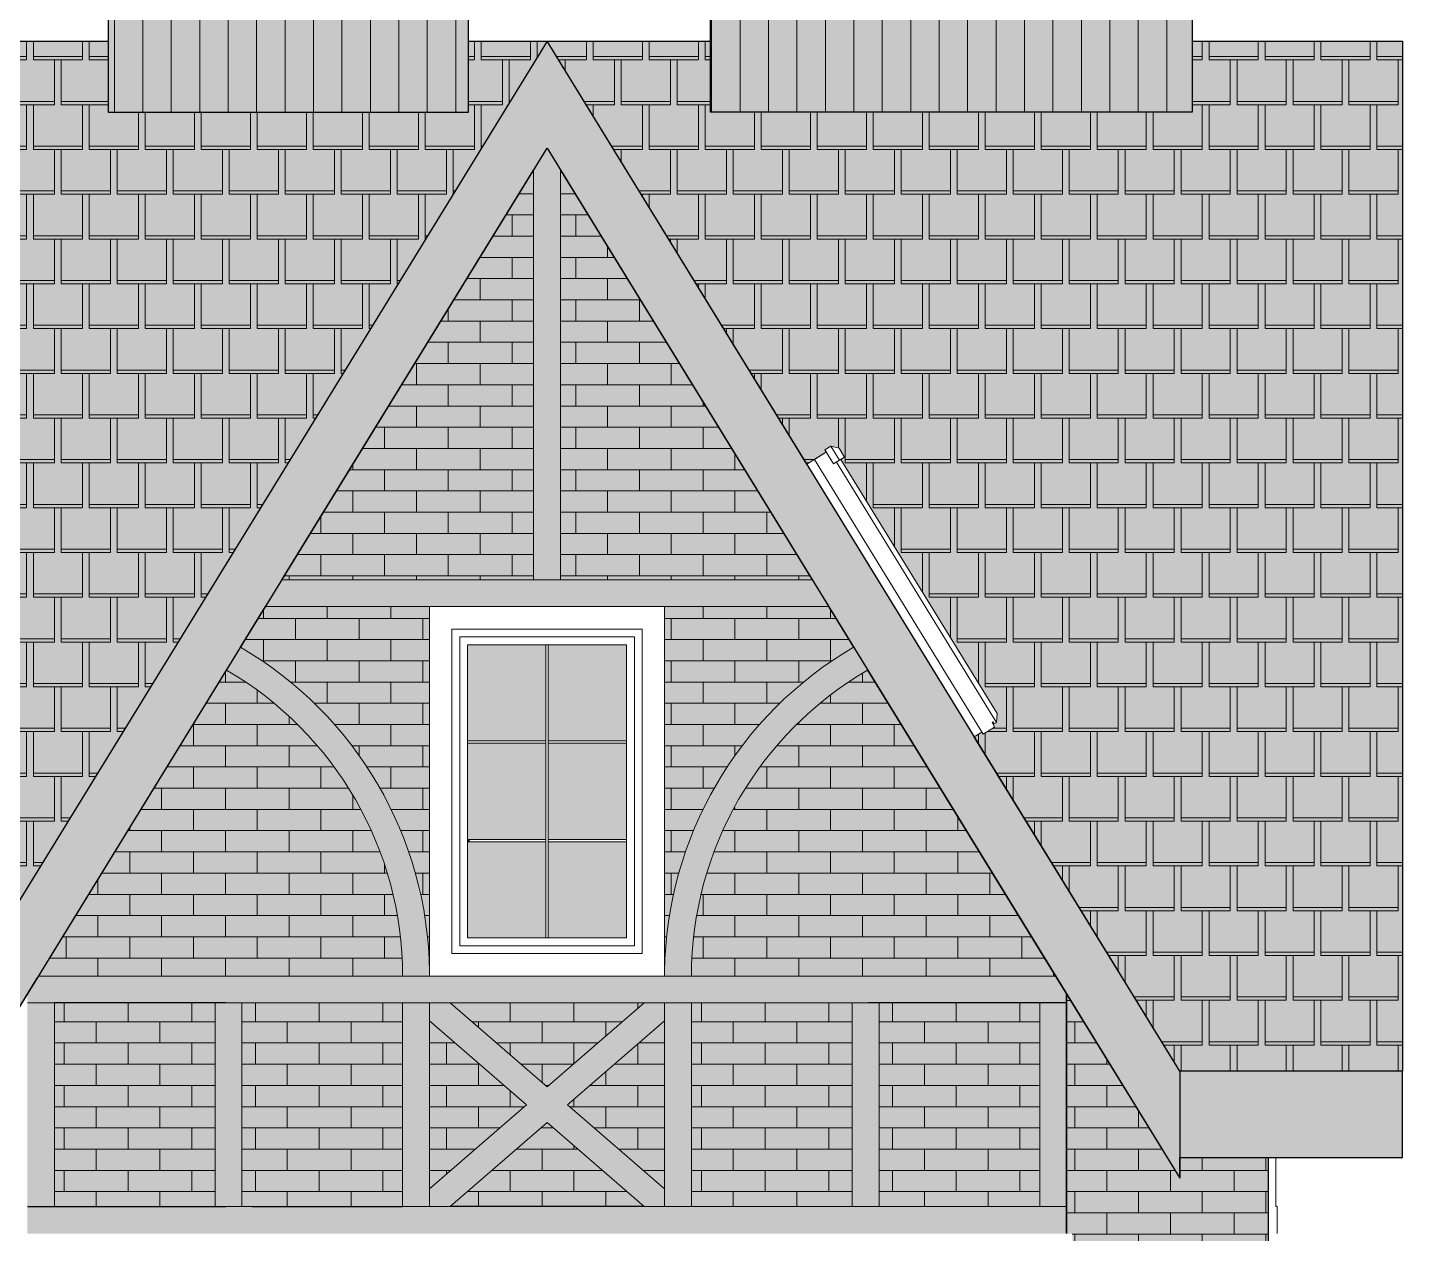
# Model space of a CAD drawing. Header units: millimetres. Extents: x -56498 to 234605, y -296269 to -29969.
# Drawn here: x 216364 to 222504, y -100242 to -94855 of the extents above; entities that cross this region are included whole.
import ezdxf

# ---------------------------------------------------------------- set-up
doc = ezdxf.new("R2010")
doc.units = ezdxf.units.MM
doc.header["$LTSCALE"] = 100
for name, color, linetype, lineweight in [('0.3', 7, 'Continuous', 30), ('Тонкі 0.18', 142, 'Continuous', 18), ('Штрихування 0.09', 253, 'Continuous', 9)]:
    doc.layers.add(name, color=color, linetype=linetype, lineweight=lineweight)
pattern_1 = [(0, (50399.94, 0), (0, 94.83852), []), (90, (50399.94, 0), (-142.24, 94.83852), [94.83852, -94.83852])]

msp = doc.modelspace()

# ---------------------------------------------------------------- hatches: boundary and pattern name
at = {"layer": 'Тонкі 0.18', "ltscale": 0.75, "true_color": 0xa64f21}
h = msp.add_hatch(color=34, dxfattribs=at)
h.paths.add_polyline_path([(221564.143, -94416.621), (221524.143, -94416.621), (219414.143, -94416.621), (219414.143, -95233.059), (221564.143, -95233.059)])
h.paths.add_polyline_path([(218334.114, -94416.621), (218294.114, -94416.621), (216724.114, -94416.621), (216724.114, -95233.059), (218334.114, -95233.059)])
h.paths.add_polyline_path([(214754.128, -95609.58), (214714.128, -95609.58), (214214.128, -95609.58), (214214.128, -98426.238), (214754.128, -98426.238)])
h.paths.add_polyline_path([(212244.143, -94416.621), (212204.143, -94416.621), (211444.143, -94416.621), (211444.143, -95233.059), (212244.143, -95233.059)])
h.paths.add_polyline_path([(209554.143, -94416.621), (209514.143, -94416.621), (207404.143, -94416.621), (207404.143, -95233.059), (209554.143, -95233.059)])
h = msp.add_hatch(color=34, dxfattribs=at)
h.paths.add_polyline_path([(218684.099, -94916.621), (218334.114, -94916.621), (218334.114, -95233.059), (216724.114, -95233.059), (216724.114, -94916.621), (214484.128, -94916.621), (212244.143, -94916.621), (212244.143, -95233.059), (211444.143, -95233.059), (211444.143, -94916.621), (210284.158, -94916.621), (213109.1, -99516.651), (214484.128, -99516.651), (215859.157, -99516.651)])
h.paths.add_polyline_path([(214754.128, -98426.238), (214214.128, -98426.238), (214214.128, -95609.58), (214214.128, -95409.58), (214134.128, -95409.58), (214134.128, -95349.58), (214484.128, -95128.563), (214834.128, -95349.58), (214834.128, -95409.58), (214754.128, -95409.58), (214754.128, -95609.58)], flags=16)
h.paths.add_polyline_path([(214714.128, -95409.58), (214254.128, -95409.58), (214254.128, -95609.58), (214714.128, -95609.58)], flags=16)
msp.add_hatch(color=34, dxfattribs=at).paths.add_polyline_path([(222504.114, -94916.621), (221564.143, -94916.621), (221564.143, -95233.059), (219414.143, -95233.059), (219414.143, -94916.621), (218684.099, -94916.621), (219843.625, -96804.653), (219877.7, -96783.733), (219877.691, -96783.718), (219927.965, -96752.848), (219931.382, -96750.737), (219925.113, -96740.527), (219950.701, -96724.83), (219987.843, -96733.706), (220012.38, -96773.753), (219996.247, -96783.695), (220693.554, -97919.225), (220691.152, -97958.768), (220676.181, -97967.973), (220681.548, -97979.921), (220631.274, -98010.761), (220626.021, -98002.274), (220591.955, -98023.216), (221509.116, -99516.651), (222504.114, -99516.651)])
at = {"layer": 'Тонкі 0.18', "ltscale": 0.75, "true_color": 0xf4ebd8}
h = msp.add_hatch(color=254, dxfattribs=at)
h.paths.add_polyline_path([(218744.052, -95492.039), (218744.052, -97321.618), (219867.711, -97321.618)])
h.paths.add_polyline_path([(218624.07, -95492.08), (217500.487, -97321.618), (218624.07, -97321.618)])
h = msp.add_hatch(color=254, dxfattribs=at)
edge = h.paths.add_edge_path()
edge.add_line((217315.374, -97623.029), (217426.802, -97441.623))
edge.add_line((217426.802, -97441.623), (218159.074, -97441.623))
edge.add_line((218159.074, -97441.623), (218159.074, -99091.649))
edge.add_line((218159.074, -99091.649), (218153.04, -98946.14))
edge.add_line((218153.04, -98946.14), (218143.856, -98863.173))
edge.add_line((218143.856, -98863.173), (218131.766, -98787.043))
edge.add_line((218131.766, -98787.043), (218116.918, -98714.521))
edge.add_line((218116.918, -98714.521), (218101.198, -98651.092))
edge.add_line((218101.198, -98651.092), (218064.837, -98532.939))
edge.add_line((218064.837, -98532.939), (218020.129, -98418.075))
edge.add_line((218020.129, -98418.075), (217969.168, -98310.517))
edge.add_line((217969.168, -98310.517), (217885.702, -98166.871))
edge.add_line((217885.702, -98166.871), (217791.505, -98035.702))
edge.add_line((217791.505, -98035.702), (217670.016, -97898.374))
edge.add_line((217670.016, -97898.374), (217585.077, -97817.943))
edge.add_line((217585.077, -97817.943), (217473.143, -97727.182))
edge.add_line((217473.143, -97727.182), (217385.971, -97666.557))
edge.add_line((217385.971, -97666.557), (217314.123, -97625.075))
h = msp.add_hatch(color=254, dxfattribs=at)
edge = h.paths.add_edge_path()
edge.add_line((217315.374, -97623.029), (217426.802, -97441.623))
edge.add_line((217426.802, -97441.623), (218159.074, -97441.623))
edge.add_line((218159.074, -97441.623), (218159.074, -99091.649))
edge.add_line((218159.074, -99091.649), (218153.04, -98946.14))
edge.add_line((218153.04, -98946.14), (218143.856, -98863.173))
edge.add_line((218143.856, -98863.173), (218131.766, -98787.043))
edge.add_line((218131.766, -98787.043), (218116.918, -98714.521))
edge.add_line((218116.918, -98714.521), (218101.198, -98651.092))
edge.add_line((218101.198, -98651.092), (218064.837, -98532.939))
edge.add_line((218064.837, -98532.939), (218020.129, -98418.075))
edge.add_line((218020.129, -98418.075), (217969.168, -98310.517))
edge.add_line((217969.168, -98310.517), (217885.702, -98166.871))
edge.add_line((217885.702, -98166.871), (217791.505, -98035.702))
edge.add_line((217791.505, -98035.702), (217670.016, -97898.374))
edge.add_line((217670.016, -97898.374), (217585.077, -97817.943))
edge.add_line((217585.077, -97817.943), (217473.143, -97727.182))
edge.add_line((217473.143, -97727.182), (217385.971, -97666.557))
edge.add_line((217385.971, -97666.557), (217314.123, -97625.075))
for points in [[(217315.408, -97623.095), (217426.797, -97441.623), (218159.149, -97441.623), (218159.149, -99070.739, 0.26356999)], [(220052.789, -97623.095), (219941.401, -97441.623), (219209.048, -97441.623), (219209.048, -99070.739, -0.26356999)], [(217252.543, -97725.352), (216459.067, -99017.364), (216413.446, -99091.649), (218039.278, -99091.649, 0.26734125)], [(220115.655, -97725.352, 0.00023301), (220114.382, -97726.091), (220026.274, -97781.298), (219946.007, -97839.082), (219857.587, -97912.298), (219787.084, -97979.134), (219723.55, -98047.074), (219662.126, -98121.2), (219591.12, -98220.038), (219539.654, -98309.181), (219475.805, -98426.414), (219422.476, -98556.053), (219374.64, -98714.315), (219347.848, -98847.813), (219333.065, -98977.264), (219328.92, -99091.649), (220954.7, -99091.649)]]:
    msp.add_hatch(color=254, dxfattribs=at).paths.add_polyline_path(points)
h = msp.add_hatch(color=254, dxfattribs=at)
h.paths.add_polyline_path([(220884.122, -99211.631), (220166.605, -99211.631), (220166.605, -100121.588), (220884.122, -100121.588)])
h.paths.add_polyline_path([(220046.623, -99211.631), (219329.105, -99211.631), (219329.105, -100121.588), (220046.623, -100121.588)])
h.paths.add_polyline_path([(219209.123, -99291.019), (218775.717, -99666.647), (219209.123, -100042.201)])
h.paths.add_polyline_path([(218684.099, -99746.035), (218250.768, -100121.588), (219117.505, -100121.588)])
h.paths.add_polyline_path([(218159.149, -99291.019), (218159.149, -100042.201), (218592.48, -99666.647)])
h.paths.add_polyline_path([(219117.505, -99211.631), (218250.768, -99211.631), (218684.099, -99587.185)])
h.paths.add_polyline_path([(218039.092, -99211.631), (217321.575, -99211.631), (217321.575, -100121.588), (218039.092, -100121.588)])
h.paths.add_polyline_path([(217201.593, -99211.631), (216484.086, -99211.631), (216484.086, -100121.588), (217201.593, -100121.588)])
h = msp.add_hatch(color=254, dxfattribs=at)
h.paths.add_polyline_path([(221834.135, -101866.617), (221824.155, -101866.617), (221824.155, -102716.595), (221834.135, -102716.595)], flags=16)
h.paths.add_polyline_path([(221740.341, -102696.587), (221097.96, -102696.587), (221097.96, -102716.595), (221740.341, -102716.595)], flags=17)
h.paths.add_polyline_path([(221904.129, -99901.809), (221509.116, -99901.809), (221509.116, -99994.328), (221004.104, -99172.014), (221004.104, -100121.588), (221004.104, -100241.645), (221029.091, -100241.645), (221029.091, -101066.625), (221904.129, -101066.625)])
h.paths.add_polyline_path([(221904.129, -101066.625), (221029.091, -101066.625), (221029.091, -101826.623), (221824.155, -101826.623), (221884.109, -101826.623), (221884.109, -101866.617), (221874.129, -101866.617), (221874.129, -102716.595), (221904.129, -102716.595)])
h.paths.add_polyline_path([(221740.341, -102042.351), (221472.613, -102321.634), (221740.341, -102600.841)], flags=17)
h.paths.add_polyline_path([(221686.915, -101986.599), (221151.386, -101986.599), (221419.113, -102265.882)], flags=17)
h.paths.add_polyline_path([(221740.341, -101866.617), (221097.96, -101866.617), (221097.96, -101946.605), (221740.341, -101946.605)], flags=16)
h.paths.add_polyline_path([(221365.688, -102321.634), (221097.96, -102042.351), (221097.96, -102600.841)], flags=17)
h.paths.add_polyline_path([(221419.113, -102377.385), (221151.386, -102656.593), (221686.915, -102656.593)], flags=17)
h.paths.add_polyline_path([(221904.129, -102966.591), (221004.104, -102966.591), (221004.104, -103441.616), (221029.091, -103441.616), (221029.091, -104241.586), (221904.129, -104241.586)])
h.paths.add_polyline_path([(221904.129, -104241.586), (221029.091, -104241.586), (221029.091, -105091.575), (221029.091, -105091.65), (221004.104, -105091.65), (221004.104, -105946.592), (221904.129, -105946.592)])
at = {"layer": 'Штрихування 0.09', "ltscale": 0.75}
h = msp.add_hatch(dxfattribs=at)
h.set_pattern_fill('ANSI31', scale=40, angle=45, style=0)
h.set_pattern_definition([(90, (42000, 0), (-127, 2e-14), [])])
h.paths.add_polyline_path([(221564.143, -94416.621), (221524.143, -94416.621), (219414.143, -94416.621), (219414.143, -95233.059), (221564.143, -95233.059)])
h.paths.add_polyline_path([(218334.114, -94416.621), (218294.114, -94416.621), (216724.114, -94416.621), (216724.114, -95233.059), (218334.114, -95233.059)])
h.paths.add_polyline_path([(214754.128, -95609.58), (214714.128, -95609.58), (214214.128, -95609.58), (214214.128, -98426.238), (214754.128, -98426.238)])
h.paths.add_polyline_path([(212244.143, -94416.621), (212204.143, -94416.621), (211444.143, -94416.621), (211444.143, -95233.059), (212244.143, -95233.059)])
h.paths.add_polyline_path([(209554.143, -94416.621), (209514.143, -94416.621), (207404.143, -94416.621), (207404.143, -95233.059), (209554.143, -95233.059)])
at = {"layer": 'Штрихування 0.09', "true_color": 0xa64f21}
msp.add_hatch(color=34, dxfattribs=at).paths.add_polyline_path([(218684.099, -95394.335), (221509.116, -99994.328), (221509.116, -99901.809), (222504.114, -99901.809), (222504.114, -99516.651), (221509.116, -99516.651), (218684.099, -94916.621), (215859.082, -99516.651), (213109.175, -99516.651), (210284.158, -94916.621), (207459.141, -99516.651), (206464.143, -99516.651), (206464.143, -99901.809), (207459.141, -99901.809), (207459.141, -99994.328), (210284.158, -95394.335), (212981.239, -99786.104), (215987.018, -99786.104)])
at = {"layer": 'Штрихування 0.09'}
h = msp.add_hatch(dxfattribs=at)
h.set_pattern_fill('SQSHNGLE', color=256, scale=500, style=0, pattern_type=2)
h.set_pattern_definition([(0, (15, 0), (125, 200), [220, -30]), (0, (15, 15), (125, 200), [220, -30]), (90, (235, 0), (-125, 200), [200, -200]), (90, (265, 0), (-125, 200), [200, -200])])
h.paths.add_polyline_path([(218684.099, -94916.621), (218334.114, -94916.621), (218334.114, -95233.059), (216724.114, -95233.059), (216724.114, -94916.621), (214484.128, -94916.621), (212244.143, -94916.621), (212244.143, -95233.059), (211444.143, -95233.059), (211444.143, -94916.621), (210284.158, -94916.621), (213109.1, -99516.651), (214484.128, -99516.651), (215859.157, -99516.651)])
h.paths.add_polyline_path([(214754.128, -98426.238), (214214.128, -98426.238), (214214.128, -95609.58), (214214.128, -95409.58), (214134.128, -95409.58), (214134.128, -95349.58), (214484.128, -95128.563), (214834.128, -95349.58), (214834.128, -95409.58), (214754.128, -95409.58), (214754.128, -95609.58)], flags=16)
h.paths.add_polyline_path([(214714.128, -95409.58), (214254.128, -95409.58), (214254.128, -95609.58), (214714.128, -95609.58)], flags=16)
at = {"layer": 'Штрихування 0.09', "ltscale": 0.75}
h = msp.add_hatch(dxfattribs=at)
h.set_pattern_fill('SQSHNGLE', color=256, scale=500, style=0, pattern_type=2)
h.set_pattern_definition([(0, (42015, 0), (125, 200), [220, -30]), (0, (42015, 15), (125, 200), [220, -30]), (90, (42235, 0), (-125, 200), [200, -200]), (90, (42265, 0), (-125, 200), [200, -200])])
h.paths.add_polyline_path([(222504.114, -94916.621), (221564.143, -94916.621), (221564.143, -95233.059), (219414.143, -95233.059), (219414.143, -94916.621), (218684.099, -94916.621), (219843.625, -96804.653), (219877.7, -96783.733), (219877.691, -96783.718), (219927.965, -96752.848), (219931.382, -96750.737), (219925.113, -96740.527), (219950.701, -96724.83), (219987.843, -96733.706), (220012.38, -96773.753), (219996.247, -96783.695), (220693.554, -97919.225), (220691.152, -97958.768), (220676.181, -97967.973), (220681.548, -97979.921), (220631.274, -98010.761), (220626.021, -98002.274), (220591.955, -98023.216), (221509.116, -99516.651), (222504.114, -99516.651)])
at = {"layer": 'Штрихування 0.09', "true_color": 0xa64517}
h = msp.add_hatch(color=34, dxfattribs=at)
h.paths.add_polyline_path([(218624.145, -95491.96), (218684.099, -95394.335), (218744.127, -95492.08), (218744.127, -97321.618), (218624.145, -97321.618)])
h.paths.add_polyline_path([(217500.512, -97321.618), (219867.711, -97321.618), (219941.403, -97441.611), (219941.396, -97441.615), (219941.401, -97441.623), (219941.396, -97441.623), (219941.396, -97441.615), (219209.123, -97441.615), (219209.123, -97441.623), (218159.149, -97441.623), (218159.149, -97441.615), (217426.819, -97441.615)])
at = {"layer": 'Штрихування 0.09', "ltscale": 0.75}
h = msp.add_hatch(dxfattribs=at)
h.set_pattern_fill('AR-BRSTD', color=256, scale=1.4, style=0)
h.set_pattern_definition(pattern_1)
h.paths.add_polyline_path([(218744.052, -95492.039), (218744.052, -97321.618), (219867.711, -97321.618)])
h.paths.add_polyline_path([(218624.07, -95492.08), (217500.487, -97321.618), (218624.07, -97321.618)])
h = msp.add_hatch(dxfattribs=at)
h.set_pattern_fill('AR-BRSTD', color=256, scale=1.4, style=0)
h.set_pattern_definition([(180, (386968.26, 0), (0, 94.83852), []), (90, (386968.26, 0), (142.24, 94.83852), [94.83852, -94.83852])])
h.paths.add_polyline_path([(217315.408, -97623.095), (217426.797, -97441.623), (218159.149, -97441.623), (218159.149, -99070.739, 0.26356999)])
h = msp.add_hatch(dxfattribs=at)
h.set_pattern_fill('AR-BRSTD', color=256, scale=1.4, style=0)
h.set_pattern_definition(pattern_1)
h.paths.add_polyline_path([(220052.789, -97623.095), (219941.401, -97441.623), (219209.048, -97441.623), (219209.048, -99070.739, -0.26356999)])
at = {"layer": 'Штрихування 0.09', "true_color": 0xa64517}
for points in [[(217252.563, -97725.364), (217252.543, -97725.351), (217252.569, -97725.31), (217252.589, -97725.322), (217315.379, -97623.078, -0.26357527), (218159.149, -99070.739), (218159.149, -99091.649), (218039.278, -99091.649, 0.26733729)], [(220052.84, -97623.065), (220115.631, -97725.308), (220115.629, -97725.31), (220115.655, -97725.352, 0.26734125), (219328.92, -99091.649), (219208.92, -99091.649, -0.26687116)]]:
    msp.add_hatch(color=34, dxfattribs=at).paths.add_polyline_path(points)
at = {"layer": 'Штрихування 0.09'}
h = msp.add_hatch(color=7, dxfattribs=at)
h.set_gradient(color1=(209, 255, 255), color2=(250, 255, 255), one_color=1, tint=0.99, name='CYLINDER')
h.paths.add_polyline_path([(219039.093, -97611.616), (218689.126, -97611.616), (218689.126, -98041.6), (219039.093, -98041.6)])
h.paths.add_polyline_path([(218679.147, -97611.616), (218329.105, -97611.616), (218329.105, -98041.6), (218679.147, -98041.6)])
h.paths.add_polyline_path([(218679.147, -98051.655), (218329.105, -98051.655), (218329.105, -98481.609), (218679.147, -98481.609)])
h.paths.add_polyline_path([(219039.093, -98051.655), (218689.126, -98051.655), (218689.126, -98481.609), (219039.093, -98481.609)])
h.paths.add_polyline_path([(219039.093, -98491.589), (218689.126, -98491.589), (218689.126, -98921.618), (219039.093, -98921.618)])
h.paths.add_polyline_path([(218679.147, -98491.589), (218329.105, -98491.589), (218329.105, -98921.618), (218679.147, -98921.618)])
at = {"layer": 'Штрихування 0.09', "ltscale": 0.75}
h = msp.add_hatch(dxfattribs=at)
h.set_pattern_fill('AR-BRSTD', color=256, scale=1.4, style=0)
h.set_pattern_definition(pattern_1)
h.paths.add_polyline_path([(217252.543, -97725.352), (216459.067, -99017.364), (216413.446, -99091.649), (218039.278, -99091.649, 0.26734125)])
h = msp.add_hatch(dxfattribs=at)
h.set_pattern_fill('AR-BRSTD', color=256, scale=1.4, style=0)
h.set_pattern_definition(pattern_1)
h.paths.add_polyline_path([(220115.655, -97725.352, 0.00023301), (220114.382, -97726.091), (220026.274, -97781.298), (219946.007, -97839.082), (219857.587, -97912.298), (219787.084, -97979.134), (219723.55, -98047.074), (219662.126, -98121.2), (219591.12, -98220.038), (219539.654, -98309.181), (219475.805, -98426.414), (219422.476, -98556.053), (219374.64, -98714.315), (219347.848, -98847.813), (219333.065, -98977.264), (219328.92, -99091.649), (220954.7, -99091.649)])
at = {"layer": 'Штрихування 0.09'}
msp.add_hatch(color=256, dxfattribs=at).paths.add_polyline_path([(218339.085, -98481.609), (218339.085, -98491.589), (218329.105, -98491.589), (218329.105, -98481.609), (218339.085, -98481.609)], flags=0)
at = {"layer": 'Штрихування 0.09', "true_color": 0xa64f21}
h = msp.add_hatch(color=34, dxfattribs=at)
h.paths.add_polyline_path([(216364.104, -99172.078), (216413.497, -99091.649), (220954.749, -99091.649), (221004.104, -99172.014), (221004.104, -100121.588), (220884.122, -100121.588), (220884.122, -99211.631), (216364.104, -99211.631)])
h.paths.add_polyline_path([(216364.104, -99211.631), (216484.086, -99211.631), (216484.086, -100121.588), (216364.104, -100121.588)], flags=17)
h.paths.add_polyline_path([(216364.104, -100121.588), (221004.104, -100121.588), (221004.104, -100241.645), (216364.104, -100241.645)])
h.paths.add_polyline_path([(217201.593, -99211.631), (217321.575, -99211.631), (217321.575, -100121.588), (217201.593, -100121.588)], flags=16)
h.paths.add_polyline_path([(218039.092, -99211.631), (218159.149, -99211.631), (218159.149, -99291.019), (218159.149, -100121.588), (218039.092, -100121.588)], flags=16)
h.paths.add_polyline_path([(218159.149, -99291.019), (218159.149, -99211.631), (218250.768, -99211.631), (218684.099, -99587.185), (219117.505, -99211.631), (219209.123, -99211.631), (219209.123, -99291.019), (218775.717, -99666.647), (219209.123, -100042.201), (219209.123, -100121.588), (219117.505, -100121.588), (218684.099, -99746.035), (218250.768, -100121.588), (218159.149, -100121.588), (218159.149, -100042.201), (218592.48, -99666.647)], flags=17)
h.paths.add_polyline_path([(219209.123, -99211.631), (219329.105, -99211.631), (219329.105, -100121.588), (219209.123, -100121.588), (219209.123, -100042.201)])
h.paths.add_polyline_path([(220046.623, -99211.631), (220166.605, -99211.631), (220166.605, -100121.588), (220046.623, -100121.588)], flags=16)
at = {"layer": 'Штрихування 0.09', "ltscale": 0.75}
h = msp.add_hatch(dxfattribs=at)
h.set_pattern_fill('AR-BRSTD', color=256, scale=1.4, style=0)
h.set_pattern_definition([(0, (42000, 0), (0, 94.83852), []), (90, (42000, 0), (-142.24, 94.83852), [94.83852, -94.83852])])
h.paths.add_polyline_path([(220884.122, -99211.631), (220166.605, -99211.631), (220166.605, -100121.588), (220884.122, -100121.588)])
h.paths.add_polyline_path([(220046.623, -99211.631), (219329.105, -99211.631), (219329.105, -100121.588), (220046.623, -100121.588)])
h.paths.add_polyline_path([(219209.123, -99291.019), (218775.717, -99666.647), (219209.123, -100042.201)])
h.paths.add_polyline_path([(218684.099, -99746.035), (218250.768, -100121.588), (219117.505, -100121.588)])
h.paths.add_polyline_path([(218159.149, -99291.019), (218159.149, -100042.201), (218592.48, -99666.647)])
h.paths.add_polyline_path([(219117.505, -99211.631), (218250.768, -99211.631), (218684.099, -99587.185)])
h.paths.add_polyline_path([(218039.092, -99211.631), (217321.575, -99211.631), (217321.575, -100121.588), (218039.092, -100121.588)])
h.paths.add_polyline_path([(217201.593, -99211.631), (216484.086, -99211.631), (216484.086, -100121.588), (217201.593, -100121.588)])
h = msp.add_hatch(dxfattribs=at)
h.set_pattern_fill('AR-BRSTD', color=256, scale=1.4, style=0)
h.paths.add_polyline_path([(221740.341, -102696.587), (221097.96, -102696.587), (221097.96, -102716.595), (221740.341, -102716.595)], flags=17)
h.paths.add_polyline_path([(221904.129, -99901.809), (221509.116, -99901.809), (221509.116, -99994.328), (221004.104, -99172.014), (221004.104, -100121.588), (221004.104, -100241.645), (221029.091, -100241.645), (221029.091, -101066.625), (221904.129, -101066.625)])
h.paths.add_polyline_path([(221904.129, -101066.625), (221029.091, -101066.625), (221029.091, -101826.623), (221824.155, -101826.623), (221884.109, -101826.623), (221884.109, -101866.617), (221874.129, -101866.617), (221874.129, -102716.595), (221904.129, -102716.595)])
h.paths.add_polyline_path([(221740.341, -102042.351), (221472.613, -102321.634), (221740.341, -102600.841)], flags=17)
h.paths.add_polyline_path([(221686.915, -101986.599), (221151.386, -101986.599), (221419.113, -102265.882)], flags=17)
h.paths.add_polyline_path([(221740.341, -101866.617), (221097.96, -101866.617), (221097.96, -101946.605), (221740.341, -101946.605)], flags=16)
h.paths.add_polyline_path([(221365.688, -102321.634), (221097.96, -102042.351), (221097.96, -102600.841)], flags=17)
h.paths.add_polyline_path([(221419.113, -102377.385), (221151.386, -102656.593), (221686.915, -102656.593)], flags=17)
h.paths.add_polyline_path([(221904.129, -102966.591), (221004.104, -102966.591), (221004.104, -103441.616), (221029.091, -103441.616), (221029.091, -104241.586), (221904.129, -104241.586)])
h.paths.add_polyline_path([(221904.129, -104241.586), (221029.091, -104241.586), (221029.091, -105091.575), (221029.091, -105091.65), (221004.104, -105091.65), (221004.104, -105946.592), (221904.129, -105946.592)])

# ---------------------------------------------------------------- linework, layer by layer
for p, q in [((219843.625, -96804.653), (218684.099, -94916.621)), ((217500.487, -97321.618), (218624.145, -95492.039)), ((218744.127, -95492.039), (219867.711, -97321.618)), ((217315.449, -97623.029), (217426.802, -97441.615)), ((216459.142, -99017.364), (217252.569, -97725.31)), ((220115.629, -97725.31), (220909.131, -99017.364)), ((217249.117, -99211.631), (216484.086, -99211.631)), ((220884.122, -99211.631), (220119.081, -99211.631)), ((221004.104, -99211.631), (220884.122, -99211.631)), ((221004.104, -99172.014), (221004.104, -100121.588)), ((216364.104, -100121.588), (217249.117, -100121.588)), ((216459.142, -100121.588), (217179.143, -100121.588)), ((217369.099, -100121.588), (218039.092, -100121.588)), ((219117.505, -100121.588), (218250.768, -100121.588))]:
    msp.add_line(p, q)
at = {"layer": '0.3'}
for p, q in [((214484.128, -94916.621), (216724.114, -94916.621)), ((218684.099, -94916.621), (215859.157, -99516.651)), ((218684.099, -94916.621), (215859.157, -99516.651)), ((218334.114, -94916.621), (219414.143, -94916.621)), ((221509.116, -99516.651), (218684.099, -94916.621)), ((221564.143, -94916.621), (222504.114, -94916.621)), ((222504.114, -94916.621), (222504.114, -99516.651)), ((222504.114, -94916.621), (222504.114, -99516.651)), ((215987.018, -99786.104), (218684.099, -95394.335)), ((218684.099, -95394.335), (221509.116, -99994.328)), ((221509.116, -99516.651), (220591.955, -98023.216)), ((220909.131, -99017.364), (221509.116, -99994.328)), ((215987.018, -99786.104), (216407.367, -99101.629)), ((221004.104, -100241.645), (221004.104, -99172.014)), ((222504.114, -99516.651), (221509.116, -99516.651)), ((221509.116, -99516.651), (221509.116, -99994.328)), ((222504.114, -99516.651), (221509.116, -99516.651)), ((222504.114, -99901.809), (222504.114, -99516.651)), ((221509.116, -99994.328), (221509.116, -99901.809)), ((221509.116, -99901.809), (221809.109, -99901.809)), ((221509.116, -99901.809), (222504.114, -99901.809)), ((221904.129, -99901.809), (221904.129, -104866.618)), ((221904.129, -99901.809), (221904.129, -106516.577)), ((221004.104, -100121.588), (221004.104, -100241.645))]:
    msp.add_line(p, q, dxfattribs=at)
for points in [[(218334.114, -94416.621), (216724.114, -94416.621), (216724.114, -95233.059), (218334.114, -95233.059)], [(219414.143, -94416.621), (221564.143, -94416.621), (221564.143, -95233.059), (219414.143, -95233.059)]]:
    msp.add_lwpolyline(points, close=True, dxfattribs=at)
at = {"layer": 'Тонкі 0.18'}
for p, q in [((218624.145, -95492.039), (218624.145, -97321.618)), ((218624.145, -97321.618), (218624.145, -95492.039)), ((218744.127, -97321.618), (218744.127, -95492.039)), ((218744.127, -95492.039), (218744.127, -97321.618)), ((218624.145, -97321.618), (217500.487, -97321.618)), ((217500.487, -97321.618), (219867.711, -97321.618)), ((219867.711, -97321.618), (218744.127, -97321.618)), ((217426.802, -97441.615), (218159.149, -97441.615)), ((219941.396, -97441.623), (217426.802, -97441.623)), ((218159.149, -97441.615), (218159.149, -99091.649)), ((218159.149, -97441.623), (218159.149, -99091.649)), ((219209.123, -99091.649), (219209.123, -97441.615)), ((219209.123, -97441.615), (219941.396, -97441.615)), ((219209.123, -99091.649), (219209.123, -97441.623)), ((219941.396, -97441.615), (220052.824, -97623.029)), ((218259.097, -98991.627), (218259.097, -97541.615)), ((218259.097, -97541.615), (219109.101, -97541.615)), ((219109.101, -97541.615), (219109.101, -98991.627)), ((219109.101, -98991.627), (218259.097, -98991.627)), ((218039.092, -99091.649), (216413.497, -99091.649)), ((216413.497, -99091.649), (220954.749, -99091.649)), ((220954.749, -99091.649), (219329.105, -99091.649)), ((220884.122, -99211.631), (216364.104, -99211.631)), ((216484.086, -99211.631), (216484.086, -100121.588)), ((216484.086, -99211.631), (216484.086, -100121.588)), ((217201.593, -99211.631), (217201.593, -100121.588)), ((217201.593, -99211.631), (217201.593, -100121.588)), ((217321.575, -100121.588), (217321.575, -99211.631)), ((217321.575, -100121.588), (217321.575, -99211.631)), ((218039.092, -99211.631), (217369.099, -99211.631)), ((218039.092, -100121.588), (218039.092, -99211.631)), ((218039.092, -100121.588), (218039.092, -99211.631)), ((218159.149, -99211.631), (218159.149, -99291.019)), ((218684.099, -99587.185), (218250.768, -99211.631)), ((218250.768, -99211.631), (219117.505, -99211.631)), ((218250.768, -99211.631), (218684.099, -99587.185)), ((219117.505, -99211.631), (218684.099, -99587.185)), ((218684.099, -99587.185), (219117.505, -99211.631)), ((219209.123, -100121.588), (219209.123, -99211.631)), ((219999.099, -99211.631), (219329.105, -99211.631)), ((219329.105, -99211.631), (219329.105, -100121.588)), ((219329.105, -99211.631), (219329.105, -100121.588)), ((220046.623, -100121.588), (220046.623, -99211.631)), ((220046.623, -100121.588), (220046.623, -99211.631)), ((220166.605, -99211.631), (220166.605, -100121.588)), ((220166.605, -99211.631), (220166.605, -100121.588)), ((220884.122, -100121.588), (220884.122, -99211.631)), ((220884.122, -100121.588), (220884.122, -99211.631)), ((218159.149, -99291.019), (218592.48, -99666.647)), ((218159.149, -100042.201), (218159.149, -99291.019)), ((218592.48, -99666.647), (218159.149, -99291.019)), ((218159.149, -99291.019), (218159.149, -100121.588)), ((218775.717, -99666.647), (219209.123, -99291.019)), ((219209.123, -99291.019), (218775.717, -99666.647)), ((219209.123, -99291.019), (219209.123, -100121.588)), ((218592.48, -99666.647), (218159.149, -100042.201)), ((218159.149, -100042.201), (218592.48, -99666.647)), ((219209.123, -100042.201), (218775.717, -99666.647)), ((218775.717, -99666.647), (219209.123, -100042.201)), ((218250.768, -100121.588), (218684.099, -99746.035)), ((218684.099, -99746.035), (218250.768, -100121.588)), ((218684.099, -99746.035), (219117.505, -100121.588)), ((219117.505, -100121.588), (218684.099, -99746.035)), ((216364.104, -100121.588), (221004.104, -100121.588)), ((219329.105, -100121.588), (219999.099, -100121.588)), ((220119.081, -100121.588), (220884.122, -100121.588))]:
    msp.add_line(p, q, dxfattribs=at)
at = {"layer": 'Тонкі 0.18', "ltscale": 0.75}
for centre, radius, start, end in [((216459.556, -99091.621), 1699.722, 0.7039401, 59.7676432), ((220908.642, -99091.621), 1699.722, 120.2323568, 179.2960599), ((216459.556, -99091.621), 1579.722, 359.9989987, 59.8689827), ((220908.642, -99091.621), 1579.722, 120.1310173, 180.0010013)]:
    msp.add_arc(centre, radius, start, end, dxfattribs=at)
at = {"layer": 'Штрихування 0.09'}
for p, q in [((219931.416, -96750.754), (219843.625, -96804.653)), ((219877.691, -96783.718), (219927.965, -96752.848)), ((219950.701, -96724.83), (219925.113, -96740.527)), ((219925.113, -96740.527), (219950.701, -96724.83)), ((219925.113, -96740.527), (219931.416, -96750.754)), ((219925.113, -96740.527), (219963.832, -96803.587)), ((219927.965, -96752.848), (219930.516, -96751.272)), ((219930.516, -96751.272), (219931.416, -96750.754)), ((219987.843, -96733.706), (219950.701, -96724.83)), ((219950.701, -96724.83), (219989.419, -96787.882)), ((219950.701, -96724.83), (219987.843, -96733.706)), ((220012.38, -96773.753), (219987.843, -96733.706)), ((219987.843, -96733.706), (220012.38, -96773.753)), ((219877.691, -96783.718), (220631.274, -98010.761)), ((219989.419, -96787.882), (219963.832, -96803.587)), ((219976.813, -96795.603), (220691.152, -97958.768)), ((220012.38, -96773.753), (219989.419, -96787.882)), ((219996.247, -96783.695), (220012.38, -96773.753)), ((220693.554, -97919.225), (219996.247, -96783.695)), ((219996.247, -96783.695), (220693.554, -97919.225)), ((218294.139, -97576.619), (218294.139, -98956.585)), ((219074.134, -97576.619), (218294.139, -97576.619)), ((218329.105, -98921.618), (218329.105, -97611.616)), ((218329.105, -97611.616), (219039.093, -97611.616)), ((218679.147, -97611.616), (218679.147, -98041.6)), ((218689.126, -98041.6), (218689.126, -97611.616)), ((219039.093, -97611.616), (219039.093, -98921.618)), ((219074.134, -98956.585), (219074.134, -97576.619)), ((220691.152, -97958.768), (220693.554, -97919.225)), ((220691.152, -97958.768), (220693.554, -97919.225)), ((220631.274, -98010.761), (220681.548, -97979.921)), ((220631.274, -98010.761), (220681.548, -97979.921)), ((220671.868, -97958.371), (220675.02, -97956.42)), ((220671.868, -97958.371), (220675.02, -97956.42)), ((220681.548, -97979.921), (220671.868, -97958.371)), ((220681.548, -97979.921), (220671.868, -97958.371)), ((220675.02, -97956.42), (220680.497, -97965.319)), ((220680.497, -97965.319), (220691.152, -97958.768)), ((220680.497, -97965.319), (220691.152, -97958.768)), ((218679.147, -98041.6), (218329.105, -98041.6)), ((218329.105, -98051.655), (218679.147, -98051.655)), ((218679.147, -98051.655), (218679.147, -98041.6)), ((218679.147, -98051.655), (218679.147, -98481.609)), ((219039.093, -98041.6), (218689.126, -98041.6)), ((218689.126, -98041.6), (218689.126, -98051.655)), ((218689.126, -98481.609), (218689.126, -98051.655)), ((218689.126, -98051.655), (219039.093, -98051.655)), ((220591.955, -98023.216), (220626.021, -98002.274)), ((220626.021, -98002.274), (220591.955, -98023.216)), ((220626.021, -98002.274), (220631.274, -98010.761)), ((218679.147, -98481.609), (218329.105, -98481.609)), ((218679.147, -98491.589), (218679.147, -98481.609)), ((219039.093, -98481.609), (218689.126, -98481.609)), ((218689.126, -98481.609), (218689.126, -98491.589)), ((218329.105, -98491.589), (218679.147, -98491.589)), ((218679.147, -98491.589), (218679.147, -98921.618)), ((218689.126, -98921.618), (218689.126, -98491.589)), ((218689.126, -98491.589), (219039.093, -98491.589)), ((218294.139, -98956.585), (219074.134, -98956.585)), ((219039.093, -98921.618), (218329.105, -98921.618)), ((221939.171, -99901.809), (221939.171, -100121.588)), ((221939.171, -100121.588), (221944.123, -100121.588)), ((221944.123, -100121.588), (221944.123, -100241.645))]:
    msp.add_line(p, q, dxfattribs=at)

doc.saveas('drawing.dxf')
